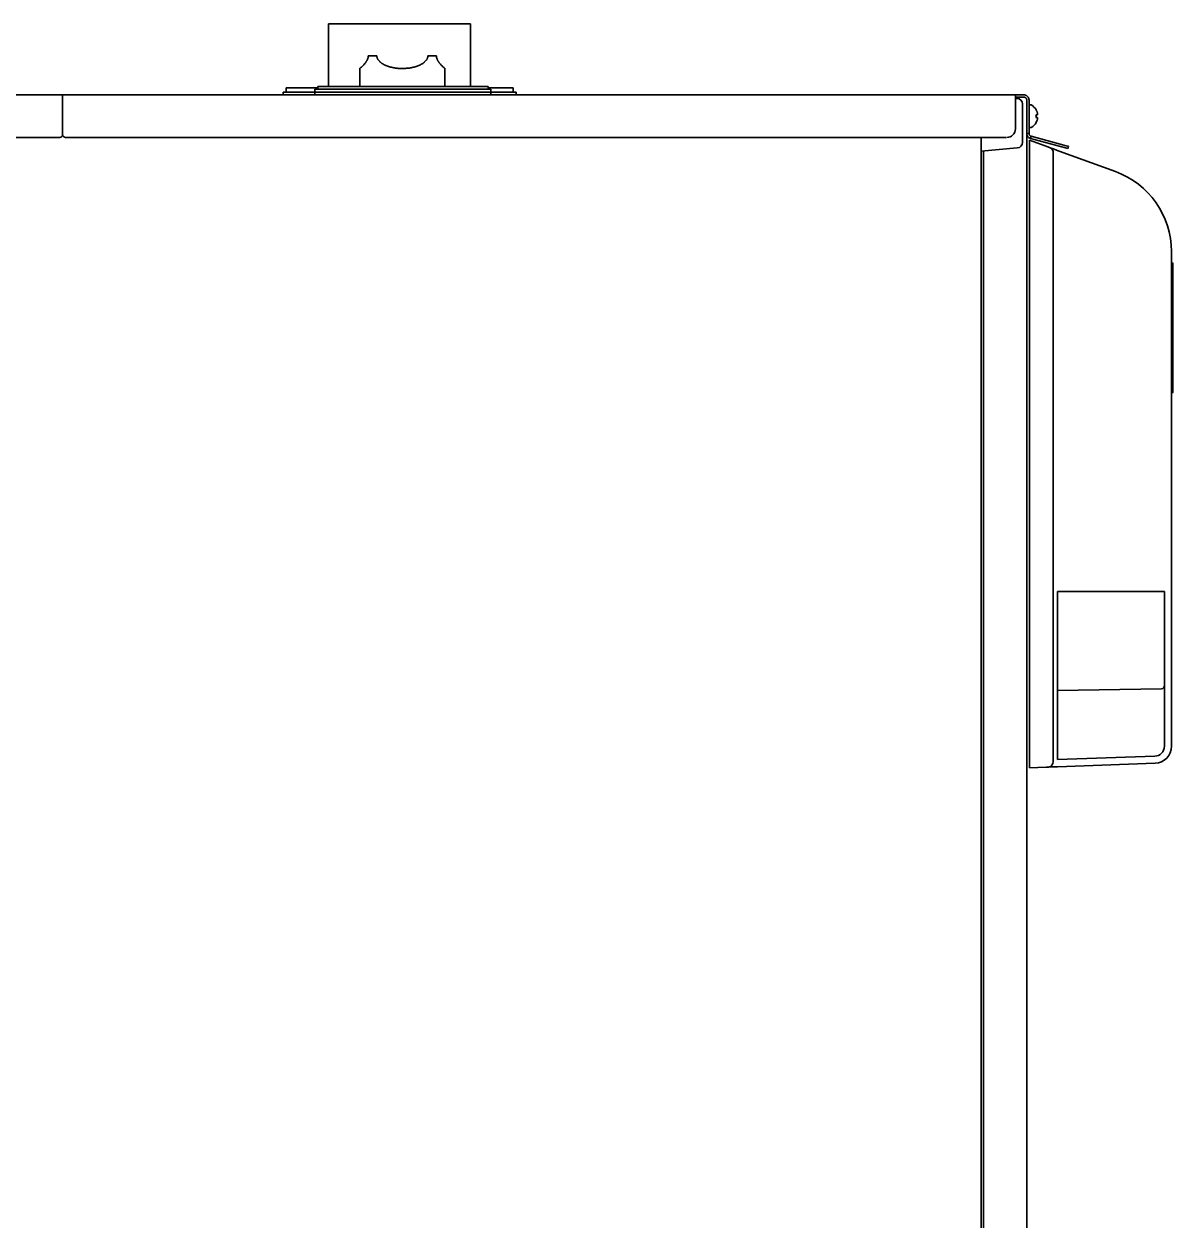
# Model space of a CAD drawing. Extents: x 6327 to 10269, y -393 to 3204.
# Drawn here: x 7774.7 to 8179.6, y 1692.2 to 2113.5 of the extents above; entities that cross this region are included whole.
import ezdxf

# ---------------------------------------------------------------- set-up
doc = ezdxf.new("R2010")
doc.units = 0
doc.header["$LTSCALE"] = 5
doc.layers.add('1', color=7, linetype='CONTINUOUS', true_color=0xffffff)

msp = doc.modelspace()

# ---------------------------------------------------------------- linework, layer by layer
at = {"layer": '1', "color": 7, "linetype": 'Continuous', "lineweight": 35}
for p, q in [((7907.07, 2113.53), (7882.07, 2113.53)), ((7882.07, 2113.53), (7882.07, 2091.53)), ((7932.07, 2113.53), (7907.07, 2113.53)), ((7932.07, 2091.53), (7932.07, 2113.53)), ((7896.07, 2102.33), (7899.07, 2102.33)), ((7917.07, 2102.33), (7920.07, 2102.33)), ((7893.07, 2097.92), (7893.07, 2091.53)), ((7923.07, 2091.53), (7923.07, 2097.92)), ((7878.27, 2091.03), (7867.12, 2091.03)), ((7867.12, 2091.03), (7867.12, 2089.53)), ((7939.27, 2090.53), (7877.27, 2090.53)), ((7877.27, 2090.53), (7877.27, 2089.53)), ((7878.27, 2091.53), (7938.27, 2091.53)), ((7878.27, 2091.53), (7878.27, 2090.53)), ((7938.27, 2090.53), (7938.27, 2091.53)), ((7947.12, 2091.03), (7938.27, 2091.03)), ((7939.27, 2089.53), (7939.27, 2090.53)), ((7947.12, 2089.53), (7947.12, 2091.03)), ((7474.67, 2088.53), (8124.07, 2088.53)), ((7788.37, 2088.53), (7788.37, 2086.63)), ((7788.37, 2086.63), (7788.37, 2074.52)), ((7866.12, 2089.53), (7866.12, 2088.53)), ((7866.12, 2089.53), (7877.27, 2089.53)), ((7939.27, 2089.53), (7877.27, 2089.53)), ((7877.27, 2089.53), (7877.27, 2088.53)), ((7939.27, 2088.53), (7939.27, 2089.53)), ((7939.27, 2089.53), (7948.12, 2089.53)), ((7948.12, 2088.53), (7948.12, 2089.53)), ((8124.07, 2088.53), (8126.24, 2088.53)), ((8124.07, 2086.63), (8124.07, 2088.53)), ((8126.61, 2087.73), (8124.07, 2087.73)), ((8124.07, 2087.31), (8124.64, 2087.29)), ((8124.07, 2076.52), (8124.07, 2086.63)), ((8128.07, 2074.91), (8128.07, 2086.73)), ((8128.87, 2086.73), (8128.87, 2074.91)), ((8126.57, 2085.29), (8126.57, 2076.57)), ((8129.47, 2085.03), (8129.27, 2085.03)), ((8131.32, 2083.33), (8131.35, 2083.33)), ((8131.35, 2078.73), (8131.32, 2078.73)), ((7477.67, 2073.53), (7787.37, 2073.53)), ((7789.37, 2073.53), (8120.77, 2073.53)), ((8112.07, 2071.19), (8112.07, 2073.53)), ((8126.57, 2076.57), (8126.57, 2071.83)), ((8128.07, 2074.91), (8128.87, 2074.91)), ((8128.07, 2074.9), (8128.07, 1388.23)), ((8129.27, 2077.03), (8129.47, 2077.03)), ((8129.61, 2073.94), (8129.41, 2073.17)), ((8141.71, 2069.87), (8129.41, 2073.17)), ((8129.61, 2073.94), (8141.92, 2070.64)), ((8112.07, 2071.19), (8112.07, 1374.13)), ((8124.75, 2069.83), (8112.07, 2068.73)), ((8129.07, 2070.42), (8129.07, 2072.53)), ((8129.07, 2072.53), (8135.52, 2070.18)), ((8129.07, 2070.42), (8129.07, 1853.52)), ((8135.52, 2070.18), (8136.35, 2069.88)), ((8136.35, 2069.88), (8137.44, 2069.48)), ((8137.44, 2069.48), (8139.52, 2068.72)), ((8142.56, 2069.64), (8141.71, 2069.87)), ((8141.92, 2070.64), (8142.77, 2070.42)), ((8142.77, 2070.42), (8142.56, 2069.64)), ((8112.87, 1374.53), (8112.87, 2068.8)), ((8137.4, 1853.76), (8137.4, 2068)), ((8139.52, 2068.72), (8159.33, 2061.51)), ((8179.07, 2033.32), (8179.07, 1859.07)), ((8179.64, 2029.31), (8179.07, 2029.31)), ((8179.64, 2014.47), (8179.57, 2014.47)), ((8179.57, 2006.53), (8179.07, 2006.53)), ((8179.57, 1998.58), (8179.64, 1998.58)), ((8179.07, 1983.74), (8179.64, 1983.74)), ((8176.57, 1913.59), (8138.91, 1913.59)), ((8138.91, 1854.37), (8138.91, 1913.59)), ((8176.57, 1859.07), (8176.57, 1913.59)), ((8175.59, 1879.34), (8138.93, 1878.7)), ((8138.91, 1854.37), (8173.2, 1855.57)), ((8129.07, 1851.53), (8129.07, 1853.52)), ((8134.91, 1851.73), (8129.07, 1851.53)), ((8135.74, 1851.76), (8134.91, 1851.73)), ((8136.83, 1851.8), (8135.74, 1851.76)), ((8138.91, 1851.87), (8136.83, 1851.8)), ((8173.28, 1853.07), (8138.91, 1851.87))]:
    msp.add_line(p, q, dxfattribs=at)
for centre, radius, start, end in [((8124.57, 2085.29), 2, 0, 88), ((8129.27, 2084.63), 0.4, 90, 180), ((8129.47, 2084.63), 0.4, 59.6988, 90), ((8127.25, 2080.83), 4.8, 31.3459, 59.6988), ((8127.57, 2081.03), 3.78, 0.0035, 7.6041), ((8129.27, 2077.43), 0.4, 180, 270), ((8127.25, 2081.23), 4.8, 300.3012, 328.6074), ((8127.57, 2081.03), 3.78, 352.3959, 359.9965), ((8129.47, 2077.43), 0.4, 270, 300.3012), ((8124.57, 2071.83), 2, 275, 0), ((8149.07, 2033.32), 30, 0, 70), ((8175.57, 1880.34), 1, 271, 0), ((8173.07, 1859.07), 3.5, 272, 0), ((8173.07, 1859.07), 6, 272, 0)]:
    msp.add_arc(centre, radius, start, end, dxfattribs=at)
for centre, major_axis, ratio, start_param, end_param in [((7787.37, 2074.52), (1, 0), 0.99863, 4.712389, 6.283185), ((7789.37, 2074.52), (-1, 0), 0.99863, 0, 1.570796), ((8121.07, 2076.52), (-3, 0), 0.99863, 1.570796, 3.141593), ((8135.67, 2068), (0.68, 1.88), 0.852031, -1.270087, 0), ((8135.67, 1853.76), (-0.07, 2), 0.865893, 3.141593, 4.682161)]:
    msp.add_ellipse(centre, major_axis=major_axis, ratio=ratio, start_param=start_param, end_param=end_param, dxfattribs=at)
for points, knots in [([(7896.07, 2102.33), (7896.07, 2102.27), (7896.07, 2102.21), (7896.06, 2102.09), (7896.06, 2102.03), (7896.04, 2101.85), (7896.02, 2101.74), (7895.97, 2101.51), (7895.93, 2101.4), (7895.86, 2101.2), (7895.83, 2101.1), (7895.76, 2100.95), (7895.74, 2100.91), (7895.7, 2100.82), (7895.68, 2100.77), (7895.61, 2100.64), (7895.56, 2100.55), (7895.47, 2100.39), (7895.42, 2100.31), (7895.32, 2100.16), (7895.27, 2100.09), (7895.19, 2099.99), (7895.17, 2099.95), (7895.12, 2099.89), (7895.09, 2099.85), (7895.02, 2099.76), (7894.97, 2099.69), (7894.82, 2099.51), (7894.72, 2099.4), (7894.54, 2099.19), (7894.44, 2099.09), (7894.27, 2098.91), (7894.18, 2098.83), (7894.06, 2098.71), (7894.02, 2098.67), (7893.94, 2098.59), (7893.9, 2098.56), (7893.79, 2098.46), (7893.73, 2098.39), (7893.54, 2098.22), (7893.43, 2098.13), (7893.3, 2098.01), (7893.26, 2097.98), (7893.21, 2097.94), (7893.18, 2097.92), (7893.16, 2097.9), (7893.15, 2097.89), (7893.15, 2097.89), (7893.1, 2097.84), (7893.07, 2097.83), (7893.07, 2097.83), (7893.07, 2097.83), (7893.07, 2097.83)], [0, 0, 0, 0, 0.015609, 0.015609, 0.031219, 0.031219, 0.062438, 0.062438, 0.093657, 0.093657, 0.124876, 0.124876, 0.140485, 0.140485, 0.156095, 0.156095, 0.187314, 0.187314, 0.218533, 0.218533, 0.249751, 0.249751, 0.265361, 0.265361, 0.28097, 0.28097, 0.312189, 0.312189, 0.374627, 0.374627, 0.437065, 0.437065, 0.499503, 0.499503, 0.530722, 0.530722, 0.561941, 0.561941, 0.624379, 0.624379, 0.749254, 0.749254, 0.811692, 0.811692, 0.842911, 0.858521, 0.858521, 0.87413, 0.87413, 0.999006, 0.999006, 1, 1, 1, 1]), ([(7917.07, 2102.33), (7917.07, 2102.27), (7917.07, 2102.21), (7917.06, 2102.09), (7917.05, 2102.03), (7917.03, 2101.85), (7917, 2101.74), (7916.93, 2101.51), (7916.89, 2101.4), (7916.79, 2101.2), (7916.73, 2101.1), (7916.65, 2100.96), (7916.62, 2100.91), (7916.55, 2100.82), (7916.52, 2100.77), (7916.42, 2100.64), (7916.35, 2100.55), (7916.2, 2100.39), (7916.13, 2100.32), (7915.97, 2100.17), (7915.89, 2100.09), (7915.76, 2099.99), (7915.72, 2099.95), (7915.64, 2099.89), (7915.59, 2099.85), (7915.46, 2099.76), (7915.38, 2099.69), (7915.11, 2099.51), (7914.92, 2099.4), (7914.54, 2099.19), (7914.34, 2099.1), (7913.95, 2098.91), (7913.74, 2098.83), (7913.43, 2098.71), (7913.32, 2098.67), (7913.11, 2098.6), (7913, 2098.56), (7912.68, 2098.46), (7912.46, 2098.4), (7911.8, 2098.22), (7911.35, 2098.13), (7910.67, 2098.01), (7910.43, 2097.98), (7910.09, 2097.94), (7909.91, 2097.92), (7909.73, 2097.9), (7909.61, 2097.89), (7909.56, 2097.89), (7909.26, 2097.86), (7909.02, 2097.85), (7908.55, 2097.83), (7908.31, 2097.83), (7907.59, 2097.83), (7907.12, 2097.84), (7906.41, 2097.9), (7906.18, 2097.92), (7905.72, 2097.98), (7905.49, 2098.01), (7905.14, 2098.07), (7904.97, 2098.1), (7904.8, 2098.13), (7904.68, 2098.16), (7904.63, 2098.17), (7904.34, 2098.23), (7903.89, 2098.33), (7903.46, 2098.46), (7903.03, 2098.6), (7902.82, 2098.67), (7902.41, 2098.83), (7902.21, 2098.91), (7901.81, 2099.09), (7901.61, 2099.19), (7901.37, 2099.32), (7901.33, 2099.35), (7901.23, 2099.4), (7901.18, 2099.43), (7901.04, 2099.52), (7900.95, 2099.57), (7900.68, 2099.75), (7900.51, 2099.88), (7900.3, 2100.06), (7900.26, 2100.09), (7900.18, 2100.17), (7900.14, 2100.2), (7900.02, 2100.32), (7899.94, 2100.39), (7899.8, 2100.56), (7899.73, 2100.64), (7899.59, 2100.81), (7899.53, 2100.91), (7899.46, 2101.03), (7899.44, 2101.05), (7899.41, 2101.1), (7899.37, 2101.17), (7899.33, 2101.25), (7899.26, 2101.4), (7899.22, 2101.51), (7899.17, 2101.68), (7899.15, 2101.74), (7899.12, 2101.85), (7899.11, 2101.91), (7899.08, 2102.09), (7899.07, 2102.21), (7899.07, 2102.33)], [0, 0, 0, 0, 0.007812, 0.007812, 0.015625, 0.015625, 0.03125, 0.03125, 0.046875, 0.046875, 0.0625, 0.0625, 0.070312, 0.070312, 0.078125, 0.078125, 0.09375, 0.09375, 0.109375, 0.109375, 0.125, 0.125, 0.132813, 0.132813, 0.140625, 0.140625, 0.15625, 0.15625, 0.1875, 0.1875, 0.21875, 0.21875, 0.25, 0.25, 0.265625, 0.265625, 0.28125, 0.28125, 0.3125, 0.3125, 0.375, 0.375, 0.40625, 0.40625, 0.421875, 0.429688, 0.429688, 0.4375, 0.4375, 0.46875, 0.46875, 0.5, 0.5, 0.5625, 0.5625, 0.59375, 0.59375, 0.625, 0.625, 0.640625, 0.648437, 0.648437, 0.65625, 0.65625, 0.6875, 0.71875, 0.71875, 0.75, 0.75, 0.78125, 0.78125, 0.8125, 0.8125, 0.820312, 0.820312, 0.828125, 0.828125, 0.84375, 0.84375, 0.875, 0.875, 0.882812, 0.882812, 0.890625, 0.890625, 0.90625, 0.90625, 0.921875, 0.921875, 0.9375, 0.9375, 0.941406, 0.941406, 0.945312, 0.953125, 0.953125, 0.96875, 0.96875, 0.976562, 0.976562, 0.984375, 0.984375, 1, 1, 1, 1]), ([(7923.07, 2097.83), (7923.07, 2097.83), (7923.07, 2097.83), (7923.07, 2097.83), (7923.05, 2097.84), (7922.99, 2097.89), (7922.98, 2097.9), (7922.95, 2097.93), (7922.91, 2097.96), (7922.85, 2098.01), (7922.72, 2098.13), (7922.61, 2098.22), (7922.42, 2098.39), (7922.35, 2098.46), (7922.24, 2098.56), (7922.21, 2098.59), (7922.13, 2098.67), (7922.09, 2098.71), (7921.96, 2098.83), (7921.88, 2098.91), (7921.7, 2099.09), (7921.61, 2099.19), (7921.42, 2099.4), (7921.33, 2099.51), (7921.18, 2099.69), (7921.13, 2099.76), (7921.03, 2099.89), (7920.98, 2099.95), (7920.88, 2100.09), (7920.83, 2100.16), (7920.73, 2100.32), (7920.68, 2100.39), (7920.61, 2100.52), (7920.58, 2100.56), (7920.54, 2100.64), (7920.51, 2100.68), (7920.45, 2100.82), (7920.4, 2100.91), (7920.32, 2101.1), (7920.28, 2101.2), (7920.24, 2101.32), (7920.23, 2101.35), (7920.21, 2101.4), (7920.21, 2101.43), (7920.18, 2101.51), (7920.17, 2101.57), (7920.13, 2101.73), (7920.11, 2101.85), (7920.09, 2102), (7920.09, 2102.03), (7920.08, 2102.09), (7920.08, 2102.12), (7920.08, 2102.21), (7920.07, 2102.27), (7920.07, 2102.33)], [0, 0, 0, 0, 0.001285, 0.001285, 0.126125, 0.126125, 0.157334, 0.157334, 0.188544, 0.250964, 0.250964, 0.375803, 0.375803, 0.438223, 0.438223, 0.469433, 0.469433, 0.500643, 0.500643, 0.563062, 0.563062, 0.625482, 0.625482, 0.687902, 0.687902, 0.719111, 0.719111, 0.750321, 0.750321, 0.781531, 0.781531, 0.812741, 0.812741, 0.828346, 0.828346, 0.843951, 0.843951, 0.875161, 0.875161, 0.90637, 0.90637, 0.914173, 0.914173, 0.921975, 0.921975, 0.93758, 0.93758, 0.96879, 0.96879, 0.976593, 0.976593, 0.984395, 0.984395, 1, 1, 1, 1]), ([(8127.07, 2088.53), (8127.18, 2088.53), (8127.29, 2088.52), (8127.45, 2088.49), (8127.5, 2088.47), (8127.58, 2088.45), (8127.6, 2088.45), (8127.65, 2088.43), (8127.68, 2088.42), (8127.8, 2088.38), (8127.89, 2088.33), (8128.07, 2088.23), (8128.15, 2088.17), (8128.22, 2088.11)], [0, 0, 0, 0, 0.25, 0.25, 0.375, 0.375, 0.4375, 0.4375, 0.5, 0.5, 0.75, 0.75, 1, 1, 1, 1]), ([(8127.71, 2087.5), (8127.67, 2087.53), (8127.63, 2087.56), (8127.54, 2087.61), (8127.49, 2087.64), (8127.42, 2087.66), (8127.41, 2087.67), (8127.38, 2087.68), (8127.34, 2087.69), (8127.3, 2087.7), (8127.2, 2087.72), (8127.14, 2087.73), (8127.07, 2087.73)], [0, 0, 0, 0, 0.25, 0.25, 0.5, 0.5, 0.5625, 0.5625, 0.625, 0.75, 0.75, 1, 1, 1, 1]), ([(8128.07, 2086.73), (8128.07, 2086.76), (8128.07, 2086.8), (8128.06, 2086.87), (8128.05, 2086.95), (8128.03, 2087.02), (8128.01, 2087.07), (8128.01, 2087.08), (8127.99, 2087.12), (8127.99, 2087.14), (8127.96, 2087.19), (8127.94, 2087.22), (8127.91, 2087.28), (8127.89, 2087.31), (8127.82, 2087.4), (8127.77, 2087.45), (8127.71, 2087.5)], [0, 0, 0, 0, 0.125, 0.125, 0.25, 0.375, 0.375, 0.4375, 0.4375, 0.5, 0.5, 0.625, 0.625, 0.75, 0.75, 1, 1, 1, 1]), ([(8128.22, 2088.11), (8128.32, 2088.03), (8128.41, 2087.93), (8128.53, 2087.78), (8128.57, 2087.72), (8128.62, 2087.64), (8128.64, 2087.61), (8128.67, 2087.55), (8128.69, 2087.52), (8128.76, 2087.37), (8128.8, 2087.25), (8128.84, 2087.06), (8128.85, 2086.99), (8128.87, 2086.89), (8128.87, 2086.86), (8128.87, 2086.79), (8128.87, 2086.76), (8128.87, 2086.73)], [0, 0, 0, 0, 0.25, 0.25, 0.375, 0.375, 0.4375, 0.4375, 0.5, 0.5, 0.75, 0.75, 0.875, 0.875, 0.9375, 0.9375, 1, 1, 1, 1]), ([(8131.32, 2081.53), (8131.44, 2081.53), (8131.55, 2081.53), (8131.69, 2081.53), (8131.73, 2081.53), (8131.81, 2081.53), (8131.84, 2081.53), (8131.87, 2081.53)], [0, 0, 0, 0, 0.5, 0.5, 0.75, 0.75, 1, 1, 1, 1]), ([(8131.32, 2078.73), (8131.44, 2078.93), (8131.55, 2079.14), (8131.69, 2079.46), (8131.73, 2079.57), (8131.81, 2079.8), (8131.84, 2079.91), (8131.87, 2080.03)], [0, 0, 0, 0, 0.5, 0.5, 0.75, 0.75, 1, 1, 1, 1]), ([(8129.41, 2073.17), (8129.31, 2073.19), (8129.22, 2073.23), (8129.09, 2073.29), (8129.04, 2073.31), (8128.96, 2073.36), (8128.91, 2073.38), (8128.79, 2073.47), (8128.71, 2073.53), (8128.57, 2073.66), (8128.51, 2073.73), (8128.38, 2073.89), (8128.33, 2073.97), (8128.24, 2074.15), (8128.2, 2074.24), (8128.16, 2074.35), (8128.15, 2074.38), (8128.14, 2074.42), (8128.13, 2074.45), (8128.11, 2074.52), (8128.1, 2074.57), (8128.08, 2074.71), (8128.07, 2074.81), (8128.07, 2074.91)], [0, 0, 0, 0, 0.125, 0.125, 0.1875, 0.1875, 0.25, 0.25, 0.375, 0.375, 0.5, 0.5, 0.625, 0.625, 0.75, 0.75, 0.78125, 0.78125, 0.8125, 0.8125, 0.875, 0.875, 1, 1, 1, 1]), ([(8128.87, 2074.91), (8128.87, 2074.88), (8128.87, 2074.84), (8128.88, 2074.8), (8128.88, 2074.77), (8128.88, 2074.76), (8128.9, 2074.69), (8128.91, 2074.64), (8128.96, 2074.48), (8129.01, 2074.39), (8129.15, 2074.21), (8129.23, 2074.14), (8129.36, 2074.05), (8129.42, 2074.01), (8129.48, 2073.99), (8129.51, 2073.98), (8129.52, 2073.97), (8129.56, 2073.96), (8129.59, 2073.95), (8129.61, 2073.94)], [0, 0, 0, 0, 0.0625, 0.09375, 0.09375, 0.125, 0.125, 0.25, 0.25, 0.5, 0.5, 0.75, 0.75, 0.875, 0.90625, 0.90625, 0.9375, 0.9375, 1, 1, 1, 1]), ([(8179.57, 2029.31), (8179.57, 2029.31), (8179.57, 2029.28), (8179.57, 2029.06), (8179.57, 2028.41), (8179.57, 2027.62), (8179.57, 2026.87), (8179.57, 2026.27), (8179.57, 2025.61), (8179.57, 2024.64), (8179.57, 2023.23), (8179.57, 2021.19), (8179.57, 2018.83), (8179.57, 2016.14), (8179.57, 2012.43), (8179.57, 2008.81), (8179.57, 2006.53)], [0, 0, 0, 0, 0.034207, 0.146688, 0.252216, 0.349395, 0.3946, 0.437484, 0.479307, 0.521207, 0.60434, 0.684977, 0.761127, 0.831047, 0.893743, 1, 1, 1, 1]), ([(8179.57, 2006.53), (8179.57, 2004.25), (8179.57, 2000.62), (8179.57, 1996.92), (8179.57, 1994.22), (8179.57, 1991.86), (8179.57, 1989.83), (8179.57, 1988.42), (8179.57, 1987.44), (8179.57, 1986.78), (8179.57, 1986.18), (8179.57, 1985.43), (8179.57, 1984.64), (8179.57, 1984), (8179.57, 1983.77), (8179.57, 1983.74), (8179.57, 1983.74)], [0, 0, 0, 0, 0.106257, 0.168953, 0.238873, 0.315023, 0.39566, 0.478793, 0.520693, 0.562516, 0.6054, 0.650605, 0.747784, 0.853312, 0.965793, 1, 1, 1, 1])]:
    msp.add_open_spline(points, degree=3, knots=knots, dxfattribs=at)
for points in [[(8127.07, 2088.53), (8126.79, 2088.53), (8126.51, 2088.53), (8126.24, 2088.53)], [(8126.61, 2087.73), (8126.76, 2087.73), (8126.92, 2087.73), (8127.07, 2087.73)], [(8131.87, 2082.03), (8131.85, 2082.08), (8131.83, 2082.19), (8131.77, 2082.35), (8131.72, 2082.51), (8131.66, 2082.66), (8131.59, 2082.82), (8131.52, 2082.97), (8131.43, 2083.14), (8131.36, 2083.26), (8131.32, 2083.33)], [(8131.87, 2081.53), (8131.87, 2081.55), (8131.88, 2081.6), (8131.88, 2081.67), (8131.88, 2081.74), (8131.88, 2081.81), (8131.88, 2081.88), (8131.88, 2081.95), (8131.87, 2082), (8131.87, 2082.03)], [(8131.87, 2080.53), (8131.85, 2080.53), (8131.83, 2080.53), (8131.77, 2080.53), (8131.72, 2080.53), (8131.66, 2080.53), (8131.59, 2080.53), (8131.52, 2080.53), (8131.43, 2080.53), (8131.36, 2080.53), (8131.32, 2080.53)], [(8131.87, 2080.03), (8131.87, 2080.05), (8131.88, 2080.1), (8131.88, 2080.18), (8131.88, 2080.25), (8131.88, 2080.32), (8131.88, 2080.39), (8131.88, 2080.46), (8131.87, 2080.5), (8131.87, 2080.53)]]:
    msp.add_open_spline(points, degree=3, dxfattribs=at)

doc.saveas('drawing.dxf')
